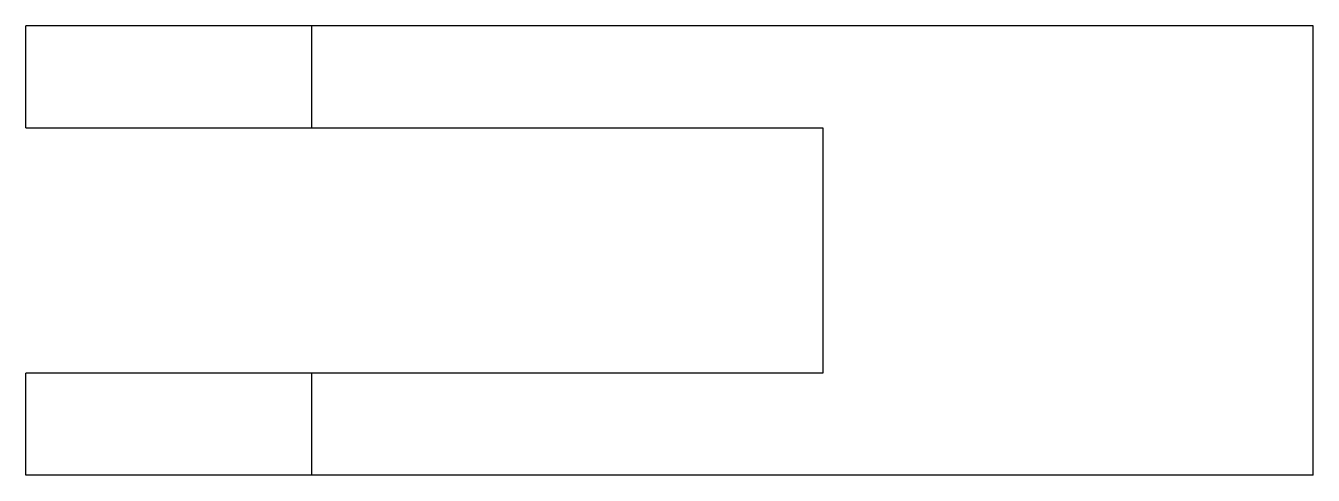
# Model space of a CAD drawing. Header units: metres. Extents: x -19 to 44, y -22 to 0.
import ezdxf

# ---------------------------------------------------------------- set-up
doc = ezdxf.new("R2010")
doc.units = ezdxf.units.M

msp = doc.modelspace()

# ---------------------------------------------------------------- linework, layer by layer
for points in [[(-19, -5), (-19, -4.9), (-19, -4.8), (-19, -4.7), (-19, -4.6), (-19, -4.5), (-19, -4.4), (-19, -4.3), (-19, -4.2), (-19, -4.1), (-19, -4), (-19, -3.9), (-19, -3.8), (-19, -3.7), (-19, -3.6), (-19, -3.5), (-19, -3.4), (-19, -3.3), (-19, -3.2), (-19, -3.1), (-19, -3), (-19, -2.9), (-19, -2.8), (-19, -2.7), (-19, -2.6), (-19, -2.5), (-19, -2.4), (-19, -2.3), (-19, -2.2), (-19, -2.1), (-19, -2), (-19, -1.9), (-19, -1.8), (-19, -1.7), (-19, -1.6), (-19, -1.5), (-19, -1.4), (-19, -1.3), (-19, -1.2), (-19, -1.1), (-19, -1), (-19, -0.9), (-19, -0.8), (-19, -0.7), (-19, -0.6), (-19, -0.5), (-19, -0.4), (-19, -0.3), (-19, -0.2), (-19, -0.1), (-19, 0)], [(-5, 0), (-5.049, 0), (-5.098, 0), (-5.147, 0), (-5.238, 0), (-5.383, 0), (-5.528, 0), (-5.673, 0), (-5.893, 0), (-6.127, 0), (-6.36, 0), (-6.616, 0), (-6.926, 0), (-7.237, 0), (-7.547, 0), (-7.901, 0), (-8.273, 0), (-8.644, 0), (-9.022, 0), (-9.436, 0), (-9.851, 0), (-10.265, 0), (-10.692, 0), (-11.128, 0), (-11.564, 0), (-12, 0), (-12.436, 0), (-12.872, 0), (-13.308, 0), (-13.735, 0), (-14.149, 0), (-14.564, 0), (-14.978, 0), (-15.356, 0), (-15.727, 0), (-16.099, 0), (-16.453, 0), (-16.763, 0), (-17.074, 0), (-17.384, 0), (-17.64, 0), (-17.873, 0), (-18.107, 0), (-18.327, 0), (-18.472, 0), (-18.617, 0), (-18.762, 0), (-18.853, 0), (-18.902, 0), (-18.951, 0), (-19, 0)], [(-5, -5), (-5, -4.9), (-5, -4.8), (-5, -4.7), (-5, -4.6), (-5, -4.5), (-5, -4.4), (-5, -4.3), (-5, -4.2), (-5, -4.1), (-5, -4), (-5, -3.9), (-5, -3.8), (-5, -3.7), (-5, -3.6), (-5, -3.5), (-5, -3.4), (-5, -3.3), (-5, -3.2), (-5, -3.1), (-5, -3), (-5, -2.9), (-5, -2.8), (-5, -2.7), (-5, -2.6), (-5, -2.5), (-5, -2.4), (-5, -2.3), (-5, -2.2), (-5, -2.1), (-5, -2), (-5, -1.9), (-5, -1.8), (-5, -1.7), (-5, -1.6), (-5, -1.5), (-5, -1.4), (-5, -1.3), (-5, -1.2), (-5, -1.1), (-5, -1), (-5, -0.9), (-5, -0.8), (-5, -0.7), (-5, -0.6), (-5, -0.5), (-5, -0.4), (-5, -0.3), (-5, -0.2), (-5, -0.1), (-5, 0)], [(44, 0), (43.02, 0), (42.04, 0), (41.06, 0), (40.08, 0), (39.1, 0), (38.12, 0), (37.14, 0), (36.16, 0), (35.18, 0), (34.2, 0), (33.22, 0), (32.24, 0), (31.26, 0), (30.28, 0), (29.3, 0), (28.32, 0), (27.34, 0), (26.36, 0), (25.38, 0), (24.4, 0), (23.42, 0), (22.44, 0), (21.46, 0), (20.48, 0), (19.5, 0), (18.52, 0), (17.54, 0), (16.56, 0), (15.58, 0), (14.6, 0), (13.62, 0), (12.64, 0), (11.66, 0), (10.68, 0), (9.7, 0), (8.72, 0), (7.74, 0), (6.76, 0), (5.78, 0), (4.8, 0), (3.82, 0), (2.84, 0), (1.86, 0), (0.88, 0), (-0.1, 0), (-1.08, 0), (-2.06, 0), (-3.04, 0), (-4.02, 0), (-5, 0)], [(44, -22), (44, -21.56), (44, -21.12), (44, -20.68), (44, -20.24), (44, -19.8), (44, -19.36), (44, -18.92), (44, -18.48), (44, -18.04), (44, -17.6), (44, -17.16), (44, -16.72), (44, -16.28), (44, -15.84), (44, -15.4), (44, -14.96), (44, -14.52), (44, -14.08), (44, -13.64), (44, -13.2), (44, -12.76), (44, -12.32), (44, -11.88), (44, -11.44), (44, -11), (44, -10.56), (44, -10.12), (44, -9.68), (44, -9.24), (44, -8.8), (44, -8.36), (44, -7.92), (44, -7.48), (44, -7.04), (44, -6.6), (44, -6.16), (44, -5.72), (44, -5.28), (44, -4.84), (44, -4.4), (44, -3.96), (44, -3.52), (44, -3.08), (44, -2.64), (44, -2.2), (44, -1.76), (44, -1.32), (44, -0.88), (44, -0.44), (44, 0)], [(-19, -5), (-18.951, -5), (-18.902, -5), (-18.853, -5), (-18.762, -5), (-18.617, -5), (-18.472, -5), (-18.327, -5), (-18.107, -5), (-17.873, -5), (-17.64, -5), (-17.384, -5), (-17.074, -5), (-16.763, -5), (-16.453, -5), (-16.099, -5), (-15.727, -5), (-15.356, -5), (-14.978, -5), (-14.564, -5), (-14.149, -5), (-13.735, -5), (-13.308, -5), (-12.872, -5), (-12.436, -5), (-12, -5), (-11.564, -5), (-11.128, -5), (-10.692, -5), (-10.265, -5), (-9.851, -5), (-9.436, -5), (-9.022, -5), (-8.644, -5), (-8.273, -5), (-7.901, -5), (-7.547, -5), (-7.237, -5), (-6.926, -5), (-6.616, -5), (-6.36, -5), (-6.127, -5), (-5.893, -5), (-5.673, -5), (-5.528, -5), (-5.383, -5), (-5.238, -5), (-5.147, -5), (-5.098, -5), (-5.049, -5), (-5, -5)], [(-5, -5), (-4.5, -5), (-4, -5), (-3.5, -5), (-3, -5), (-2.5, -5), (-2, -5), (-1.5, -5), (-1, -5), (-0.5, -5), (0, -5), (0.5, -5), (1, -5), (1.5, -5), (2, -5), (2.5, -5), (3, -5), (3.5, -5), (4, -5), (4.5, -5), (5, -5), (5.5, -5), (6, -5), (6.5, -5), (7, -5), (7.5, -5), (8, -5), (8.5, -5), (9, -5), (9.5, -5), (10, -5), (10.5, -5), (11, -5), (11.5, -5), (12, -5), (12.5, -5), (13, -5), (13.5, -5), (14, -5), (14.5, -5), (15, -5), (15.5, -5), (16, -5), (16.5, -5), (17, -5), (17.5, -5), (18, -5), (18.5, -5), (19, -5), (19.5, -5), (20, -5)], [(20, -5), (20, -5.24), (20, -5.48), (20, -5.72), (20, -5.96), (20, -6.2), (20, -6.44), (20, -6.68), (20, -6.92), (20, -7.16), (20, -7.4), (20, -7.64), (20, -7.88), (20, -8.12), (20, -8.36), (20, -8.6), (20, -8.84), (20, -9.08), (20, -9.32), (20, -9.56), (20, -9.8), (20, -10.04), (20, -10.28), (20, -10.52), (20, -10.76), (20, -11), (20, -11.24), (20, -11.48), (20, -11.72), (20, -11.96), (20, -12.2), (20, -12.44), (20, -12.68), (20, -12.92), (20, -13.16), (20, -13.4), (20, -13.64), (20, -13.88), (20, -14.12), (20, -14.36), (20, -14.6), (20, -14.84), (20, -15.08), (20, -15.32), (20, -15.56), (20, -15.8), (20, -16.04), (20, -16.28), (20, -16.52), (20, -16.76), (20, -17)], [(-5, -17), (-5.049, -17), (-5.098, -17), (-5.147, -17), (-5.238, -17), (-5.383, -17), (-5.528, -17), (-5.673, -17), (-5.893, -17), (-6.127, -17), (-6.36, -17), (-6.616, -17), (-6.926, -17), (-7.237, -17), (-7.547, -17), (-7.901, -17), (-8.273, -17), (-8.644, -17), (-9.022, -17), (-9.436, -17), (-9.851, -17), (-10.265, -17), (-10.692, -17), (-11.128, -17), (-11.564, -17), (-12, -17), (-12.436, -17), (-12.872, -17), (-13.308, -17), (-13.735, -17), (-14.149, -17), (-14.564, -17), (-14.978, -17), (-15.356, -17), (-15.727, -17), (-16.099, -17), (-16.453, -17), (-16.763, -17), (-17.074, -17), (-17.384, -17), (-17.64, -17), (-17.873, -17), (-18.107, -17), (-18.327, -17), (-18.472, -17), (-18.617, -17), (-18.762, -17), (-18.853, -17), (-18.902, -17), (-18.951, -17), (-19, -17)], [(-19, -22), (-19, -21.9), (-19, -21.8), (-19, -21.7), (-19, -21.6), (-19, -21.5), (-19, -21.4), (-19, -21.3), (-19, -21.2), (-19, -21.1), (-19, -21), (-19, -20.9), (-19, -20.8), (-19, -20.7), (-19, -20.6), (-19, -20.5), (-19, -20.4), (-19, -20.3), (-19, -20.2), (-19, -20.1), (-19, -20), (-19, -19.9), (-19, -19.8), (-19, -19.7), (-19, -19.6), (-19, -19.5), (-19, -19.4), (-19, -19.3), (-19, -19.2), (-19, -19.1), (-19, -19), (-19, -18.9), (-19, -18.8), (-19, -18.7), (-19, -18.6), (-19, -18.5), (-19, -18.4), (-19, -18.3), (-19, -18.2), (-19, -18.1), (-19, -18), (-19, -17.9), (-19, -17.8), (-19, -17.7), (-19, -17.6), (-19, -17.5), (-19, -17.4), (-19, -17.3), (-19, -17.2), (-19, -17.1), (-19, -17)], [(20, -17), (19.5, -17), (19, -17), (18.5, -17), (18, -17), (17.5, -17), (17, -17), (16.5, -17), (16, -17), (15.5, -17), (15, -17), (14.5, -17), (14, -17), (13.5, -17), (13, -17), (12.5, -17), (12, -17), (11.5, -17), (11, -17), (10.5, -17), (10, -17), (9.5, -17), (9, -17), (8.5, -17), (8, -17), (7.5, -17), (7, -17), (6.5, -17), (6, -17), (5.5, -17), (5, -17), (4.5, -17), (4, -17), (3.5, -17), (3, -17), (2.5, -17), (2, -17), (1.5, -17), (1, -17), (0.5, -17), (0, -17), (-0.5, -17), (-1, -17), (-1.5, -17), (-2, -17), (-2.5, -17), (-3, -17), (-3.5, -17), (-4, -17), (-4.5, -17), (-5, -17)], [(-5, -22), (-5, -21.9), (-5, -21.8), (-5, -21.7), (-5, -21.6), (-5, -21.5), (-5, -21.4), (-5, -21.3), (-5, -21.2), (-5, -21.1), (-5, -21), (-5, -20.9), (-5, -20.8), (-5, -20.7), (-5, -20.6), (-5, -20.5), (-5, -20.4), (-5, -20.3), (-5, -20.2), (-5, -20.1), (-5, -20), (-5, -19.9), (-5, -19.8), (-5, -19.7), (-5, -19.6), (-5, -19.5), (-5, -19.4), (-5, -19.3), (-5, -19.2), (-5, -19.1), (-5, -19), (-5, -18.9), (-5, -18.8), (-5, -18.7), (-5, -18.6), (-5, -18.5), (-5, -18.4), (-5, -18.3), (-5, -18.2), (-5, -18.1), (-5, -18), (-5, -17.9), (-5, -17.8), (-5, -17.7), (-5, -17.6), (-5, -17.5), (-5, -17.4), (-5, -17.3), (-5, -17.2), (-5, -17.1), (-5, -17)], [(-5, -22), (-5.049, -22), (-5.098, -22), (-5.147, -22), (-5.238, -22), (-5.383, -22), (-5.528, -22), (-5.673, -22), (-5.893, -22), (-6.127, -22), (-6.36, -22), (-6.616, -22), (-6.926, -22), (-7.237, -22), (-7.547, -22), (-7.901, -22), (-8.273, -22), (-8.644, -22), (-9.022, -22), (-9.436, -22), (-9.851, -22), (-10.265, -22), (-10.692, -22), (-11.128, -22), (-11.564, -22), (-12, -22), (-12.436, -22), (-12.872, -22), (-13.308, -22), (-13.735, -22), (-14.149, -22), (-14.564, -22), (-14.978, -22), (-15.356, -22), (-15.727, -22), (-16.099, -22), (-16.453, -22), (-16.763, -22), (-17.074, -22), (-17.384, -22), (-17.64, -22), (-17.873, -22), (-18.107, -22), (-18.327, -22), (-18.472, -22), (-18.617, -22), (-18.762, -22), (-18.853, -22), (-18.902, -22), (-18.951, -22), (-19, -22)], [(44, -22), (43.02, -22), (42.04, -22), (41.06, -22), (40.08, -22), (39.1, -22), (38.12, -22), (37.14, -22), (36.16, -22), (35.18, -22), (34.2, -22), (33.22, -22), (32.24, -22), (31.26, -22), (30.28, -22), (29.3, -22), (28.32, -22), (27.34, -22), (26.36, -22), (25.38, -22), (24.4, -22), (23.42, -22), (22.44, -22), (21.46, -22), (20.48, -22), (19.5, -22), (18.52, -22), (17.54, -22), (16.56, -22), (15.58, -22), (14.6, -22), (13.62, -22), (12.64, -22), (11.66, -22), (10.68, -22), (9.7, -22), (8.72, -22), (7.74, -22), (6.76, -22), (5.78, -22), (4.8, -22), (3.82, -22), (2.84, -22), (1.86, -22), (0.88, -22), (-0.1, -22), (-1.08, -22), (-2.06, -22), (-3.04, -22), (-4.02, -22), (-5, -22)]]:
    msp.add_lwpolyline(points)

doc.saveas('drawing.dxf')
